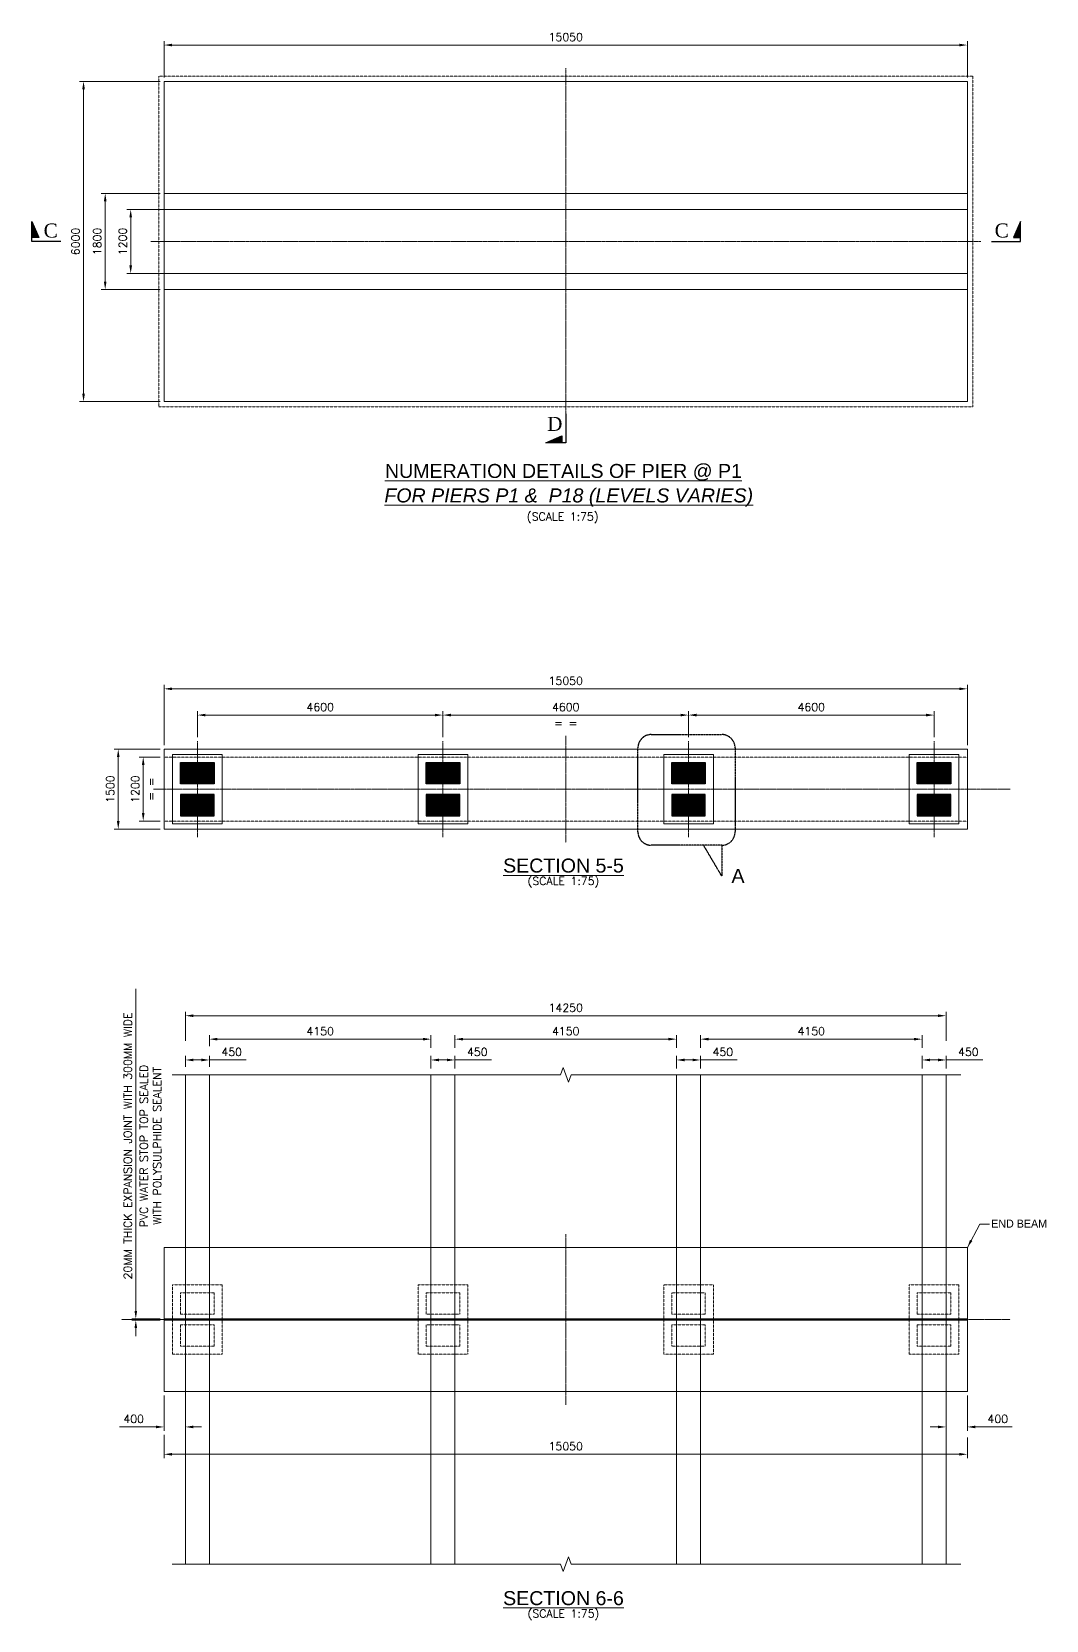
# Model space of a CAD drawing. Extents: x 2542500 to 2835796, y -294794 to -159040.
# Drawn here: x 2682793 to 2701797, y -213672 to -183905 of the extents above; entities that cross this region are included whole.
import ezdxf
from ezdxf.enums import TextEntityAlignment as Align

# ---------------------------------------------------------------- set-up
doc = ezdxf.new("R2010")
doc.units = 0
doc.header["$LTSCALE"] = 8
doc.header["$MEASUREMENT"] = 0
doc.header["$PDMODE"] = 35
for name, pattern in [('CENTER2', [1.125, 0.75, -0.125, 0.125, -0.125]), ('HIDDEN', [0.375, 0.25, -0.125]), ('PHANTOM2', [1.25, 0.625, -0.125, 0.125, -0.125, 0.125, -0.125])]:
    doc.linetypes.add(name, pattern=pattern)
doc.layers.get('0').update_dxf_attribs({"color": 22, "linetype": 'CONTINUOUS'})
doc.layers.get('DEFPOINTS').update_dxf_attribs({"linetype": 'CONTINUOUS'})
doc.layers.add('BASE PLATE', color=6, linetype='CONTINUOUS')
doc.layers.add('R_DETAIL', color=6, linetype='PHANTOM2')
for name, color, linetype, lineweight in [('BEARING', 150, 'CONTINUOUS', 20), ('CENTER', 8, 'CENTER2', 9), ('HATCH SOLID', 253, 'CONTINUOUS', 5), ('P.C.C', 105, 'CONTINUOUS', 9), ('R_DASHED', 183, 'HIDDEN', 9), ('R_DIMENSION', 8, 'CONTINUOUS', 15), ('R_HATCH SOLID', 253, 'CONTINUOUS', 5), ('R_TEXT G', 7, 'CONTINUOUS', 18), ('SEC MARK', 1, 'CONTINUOUS', 25), ('TEXT', 4, 'CONTINUOUS', 15), ('TEXT G', 7, 'CONTINUOUS', 18)]:
    doc.layers.add(name, color=color, linetype=linetype, lineweight=lineweight)
doc.styles.add('ARIEL', font='arial.ttf')
doc.styles.add('ROMANS', font='romans.shx')
doc.styles.get("Standard").update_dxf_attribs({"font": ''})
doc.styles.add('TIMES NR', font='times.ttf')
doc.styles.get('Standard').set_extended_font_data('Univers')
doc.dimstyles.new('DIM-75', dxfattribs={"dimscale": 75, "dimtxt": 2, "dimasz": 2, "dimexe": 1, "dimexo": 1, "dimgap": 1, "dimtad": 1, "dimdec": 0, "dimzin": 0, "dimdsep": 46, "dimtxsty": 'ROMANS', "dimcen": 1, "dimclrd": 256, "dimclre": 256, "dimclrt": 7, "dimadec": 0, "dimazin": 0, "dimtfac": 1, "dimtdec": 0, "dimtofl": 0, "dimtmove": 0, "dimatfit": 3, "dimfxl": 1, "dimtolj": 1, "dimtzin": 0, "dimlwd": 9, "dimlwe": 5, "dimarcsym": 0})
doc.dimstyles.new('DIM-75$0', dxfattribs={"dimscale": 75, "dimtxt": 2, "dimasz": 2, "dimexe": 1, "dimexo": 1, "dimgap": 1, "dimtad": 1, "dimdec": 0, "dimzin": 0, "dimdsep": 46, "dimtxsty": 'ROMANS', "dimcen": 1, "dimclrd": 256, "dimclre": 256, "dimclrt": 7, "dimadec": 0, "dimazin": 0, "dimtfac": 1, "dimtdec": 0, "dimtofl": 0, "dimtmove": 0, "dimatfit": 3, "dimfxl": 1, "dimtolj": 1, "dimtzin": 0, "dimlwd": 9, "dimlwe": 5, "dimarcsym": 0})

# ---------------------------------------------------------------- blocks, each defined once
blk = doc.blocks.new('*D122')
at = {"layer": 'DEFPOINTS', "color": 0, "transparency": 16777216}
for p in [(2685271, -184154), (2685271, -184835), (2700321, -184835)]:
    blk.add_point(p, dxfattribs=at)
at = {"layer": 'R_DIMENSION', "lineweight": 5, "transparency": 16777216}
for p, q in [((2685271, -184760), (2685271, -184079)), ((2700321, -184760), (2700321, -184079))]:
    blk.add_line(p, q, dxfattribs=at)
at = {"layer": 'R_DIMENSION', "lineweight": 9, "transparency": 16777216}
blk.add_line((2700171, -184154), (2685421, -184154), dxfattribs=at)
at = {"layer": 'R_DIMENSION', "transparency": 16777216}
for points in [[(2685421, -184129), (2685421, -184179), (2685271, -184154)], [(2700171, -184129), (2700171, -184179), (2700321, -184154)]]:
    blk.add_solid(points, dxfattribs=at)
at = {"layer": 'R_DIMENSION', "color": 7, "transparency": 16777216, "insert": (2692796, -184004), "char_height": 150, "attachment_point": 5, "style": 'ROMANS'}
blk.add_mtext('\\A1;15050', dxfattribs=at)
blk = doc.blocks.new('*D123')
at = {"layer": 'DEFPOINTS', "color": 0, "transparency": 16777216}
for p in [(2685345, -187235), (2684646, -188435), (2685345, -188435)]:
    blk.add_point(p, dxfattribs=at)
at = {"layer": 'R_DIMENSION', "lineweight": 5, "transparency": 16777216}
for p, q in [((2685270, -187235), (2684571, -187235)), ((2685270, -188435), (2684571, -188435))]:
    blk.add_line(p, q, dxfattribs=at)
at = {"layer": 'R_DIMENSION', "lineweight": 9, "transparency": 16777216}
blk.add_line((2684646, -187385), (2684646, -188285), dxfattribs=at)
at = {"layer": 'R_DIMENSION', "transparency": 16777216}
for points in [[(2684621, -187385), (2684671, -187385), (2684646, -187235)], [(2684621, -188285), (2684671, -188285), (2684646, -188435)]]:
    blk.add_solid(points, dxfattribs=at)
at = {"layer": 'R_DIMENSION', "color": 7, "transparency": 16777216, "insert": (2684496, -187835), "char_height": 150, "attachment_point": 5, "rotation": 90, "style": 'ROMANS'}
blk.add_mtext('\\A1;1200', dxfattribs=at)
blk = doc.blocks.new('*D124')
at = {"layer": 'DEFPOINTS', "color": 0, "transparency": 16777216}
for p in [(2685271, -184835), (2683763, -190835), (2685271, -190835)]:
    blk.add_point(p, dxfattribs=at)
at = {"layer": 'R_DIMENSION', "lineweight": 5, "transparency": 16777216}
for p, q in [((2685196, -184835), (2683688, -184835)), ((2685196, -190835), (2683688, -190835))]:
    blk.add_line(p, q, dxfattribs=at)
at = {"layer": 'R_DIMENSION', "lineweight": 9, "transparency": 16777216}
blk.add_line((2683763, -184985), (2683763, -190685), dxfattribs=at)
at = {"layer": 'R_DIMENSION', "transparency": 16777216}
for points in [[(2683738, -184985), (2683788, -184985), (2683763, -184835)], [(2683738, -190685), (2683788, -190685), (2683763, -190835)]]:
    blk.add_solid(points, dxfattribs=at)
at = {"layer": 'R_DIMENSION', "color": 7, "transparency": 16777216, "insert": (2683613, -187835), "char_height": 150, "attachment_point": 5, "rotation": 90, "style": 'ROMANS'}
blk.add_mtext('\\A1;6000', dxfattribs=at)
blk = doc.blocks.new('*D125')
at = {"layer": 'DEFPOINTS', "color": 0, "transparency": 16777216}
for p in [(2690496, -196710), (2685896, -197197), (2690496, -197197)]:
    blk.add_point(p, dxfattribs=at)
at = {"layer": 'R_DIMENSION', "lineweight": 5, "transparency": 16777216}
for p, q in [((2685896, -197122), (2685896, -196635)), ((2690496, -197122), (2690496, -196635))]:
    blk.add_line(p, q, dxfattribs=at)
at = {"layer": 'R_DIMENSION', "lineweight": 9, "transparency": 16777216}
blk.add_line((2686046, -196710), (2690346, -196710), dxfattribs=at)
at = {"layer": 'R_DIMENSION', "transparency": 16777216}
for points in [[(2686046, -196685), (2686046, -196735), (2685896, -196710)], [(2690346, -196685), (2690346, -196735), (2690496, -196710)]]:
    blk.add_solid(points, dxfattribs=at)
at = {"layer": 'R_DIMENSION', "color": 7, "transparency": 16777216, "insert": (2688196, -196560), "char_height": 150, "attachment_point": 5, "style": 'ROMANS'}
blk.add_mtext('\\A1;4600', dxfattribs=at)
blk = doc.blocks.new('*D126')
at = {"layer": 'DEFPOINTS', "color": 0, "transparency": 16777216}
for p in [(2695096, -196710), (2690496, -197197), (2695096, -197197)]:
    blk.add_point(p, dxfattribs=at)
at = {"layer": 'R_DIMENSION', "lineweight": 5, "transparency": 16777216}
for p, q in [((2690496, -197122), (2690496, -196635)), ((2695096, -197122), (2695096, -196635))]:
    blk.add_line(p, q, dxfattribs=at)
at = {"layer": 'R_DIMENSION', "lineweight": 9, "transparency": 16777216}
blk.add_line((2690646, -196710), (2694946, -196710), dxfattribs=at)
at = {"layer": 'R_DIMENSION', "transparency": 16777216}
for points in [[(2690646, -196685), (2690646, -196735), (2690496, -196710)], [(2694946, -196685), (2694946, -196735), (2695096, -196710)]]:
    blk.add_solid(points, dxfattribs=at)
at = {"layer": 'R_DIMENSION', "color": 7, "transparency": 16777216, "char_height": 150, "attachment_point": 5, "style": 'ROMANS'}
for s, insert in [('\\A1;4600', (2692796, -196560)), ('\\A1;= =', (2692796, -196860))]:
    blk.add_mtext(s, dxfattribs=dict(at, insert=insert))
blk = doc.blocks.new('*D127')
at = {"layer": 'DEFPOINTS', "color": 0, "transparency": 16777216}
for p in [(2699696, -196710), (2695096, -197197), (2699696, -197197)]:
    blk.add_point(p, dxfattribs=at)
at = {"layer": 'R_DIMENSION', "lineweight": 5, "transparency": 16777216}
for p, q in [((2695096, -197122), (2695096, -196635)), ((2699696, -197122), (2699696, -196635))]:
    blk.add_line(p, q, dxfattribs=at)
at = {"layer": 'R_DIMENSION', "lineweight": 9, "transparency": 16777216}
blk.add_line((2695246, -196710), (2699546, -196710), dxfattribs=at)
at = {"layer": 'R_DIMENSION', "transparency": 16777216}
for points in [[(2695246, -196685), (2695246, -196735), (2695096, -196710)], [(2699546, -196685), (2699546, -196735), (2699696, -196710)]]:
    blk.add_solid(points, dxfattribs=at)
at = {"layer": 'R_DIMENSION', "color": 7, "transparency": 16777216, "insert": (2697396, -196560), "char_height": 150, "attachment_point": 5, "style": 'ROMANS'}
blk.add_mtext('\\A1;4600', dxfattribs=at)
blk = doc.blocks.new('*D128')
at = {"layer": 'DEFPOINTS', "color": 0, "transparency": 16777216}
for p in [(2685271, -197347), (2684413, -198847), (2685271, -198847)]:
    blk.add_point(p, dxfattribs=at)
at = {"layer": 'R_DIMENSION', "lineweight": 5, "transparency": 16777216}
for p, q in [((2685196, -197347), (2684338, -197347)), ((2685196, -198847), (2684338, -198847))]:
    blk.add_line(p, q, dxfattribs=at)
at = {"layer": 'R_DIMENSION', "lineweight": 9, "transparency": 16777216}
blk.add_line((2684413, -197497), (2684413, -198697), dxfattribs=at)
at = {"layer": 'R_DIMENSION', "transparency": 16777216}
for points in [[(2684388, -197497), (2684438, -197497), (2684413, -197347)], [(2684388, -198697), (2684438, -198697), (2684413, -198847)]]:
    blk.add_solid(points, dxfattribs=at)
at = {"layer": 'R_DIMENSION', "color": 7, "transparency": 16777216, "insert": (2684263, -198097), "char_height": 150, "attachment_point": 5, "rotation": 90, "style": 'ROMANS'}
blk.add_mtext('\\A1;1500', dxfattribs=at)
blk = doc.blocks.new('*D129')
at = {"layer": 'DEFPOINTS', "color": 0, "transparency": 16777216}
for p in [(2684881, -197497), (2685271, -197497), (2685271, -198697)]:
    blk.add_point(p, dxfattribs=at)
at = {"layer": 'R_DIMENSION', "lineweight": 5, "transparency": 16777216}
for p, q in [((2685196, -197497), (2684806, -197497)), ((2685196, -198697), (2684806, -198697))]:
    blk.add_line(p, q, dxfattribs=at)
at = {"layer": 'R_DIMENSION', "lineweight": 9, "transparency": 16777216}
blk.add_line((2684881, -198547), (2684881, -197647), dxfattribs=at)
at = {"layer": 'R_DIMENSION', "transparency": 16777216}
for points in [[(2684856, -197647), (2684906, -197647), (2684881, -197497)], [(2684856, -198547), (2684906, -198547), (2684881, -198697)]]:
    blk.add_solid(points, dxfattribs=at)
at = {"layer": 'R_DIMENSION', "color": 7, "transparency": 16777216, "char_height": 150, "attachment_point": 5, "rotation": 90, "style": 'ROMANS'}
for s, insert in [('\\A1;1200', (2684731, -198097)), ('\\A1;= =', (2685031, -198097))]:
    blk.add_mtext(s, dxfattribs=dict(at, insert=insert))
blk = doc.blocks.new('*D130')
at = {"layer": 'DEFPOINTS', "color": 0, "transparency": 16777216}
for p in [(2700321, -196218), (2685271, -197347), (2700321, -197347)]:
    blk.add_point(p, dxfattribs=at)
at = {"layer": 'R_DIMENSION', "lineweight": 5, "transparency": 16777216}
for p, q in [((2685271, -197272), (2685271, -196143)), ((2700321, -197272), (2700321, -196143))]:
    blk.add_line(p, q, dxfattribs=at)
at = {"layer": 'R_DIMENSION', "lineweight": 9, "transparency": 16777216}
blk.add_line((2685421, -196218), (2700171, -196218), dxfattribs=at)
at = {"layer": 'R_DIMENSION', "transparency": 16777216}
for points in [[(2685421, -196193), (2685421, -196243), (2685271, -196218)], [(2700171, -196193), (2700171, -196243), (2700321, -196218)]]:
    blk.add_solid(points, dxfattribs=at)
at = {"layer": 'R_DIMENSION', "color": 7, "transparency": 16777216, "insert": (2692796, -196068), "char_height": 150, "attachment_point": 5, "style": 'ROMANS'}
blk.add_mtext('\\A1;15050', dxfattribs=at)
blk = doc.blocks.new('*D111')
at = {"layer": 'DEFPOINTS', "color": 0, "transparency": 16777216}
for p in [(2686121, -203173), (2685671, -203378), (2686121, -203378)]:
    blk.add_point(p, dxfattribs=at)
at = {"layer": 'R_DIMENSION', "lineweight": 5, "transparency": 16777216}
for p, q in [((2685671, -203303), (2685671, -203098)), ((2686121, -203303), (2686121, -203098))]:
    blk.add_line(p, q, dxfattribs=at)
at = {"layer": 'R_DIMENSION', "lineweight": 9, "transparency": 16777216}
for p, q in [((2685821, -203173), (2685971, -203173)), ((2686121, -203173), (2686807, -203173))]:
    blk.add_line(p, q, dxfattribs=at)
at = {"layer": 'R_DIMENSION', "transparency": 16777216}
for points in [[(2685821, -203148), (2685821, -203198), (2685671, -203173)], [(2685971, -203148), (2685971, -203198), (2686121, -203173)]]:
    blk.add_solid(points, dxfattribs=at)
at = {"layer": 'R_DIMENSION', "color": 7, "transparency": 16777216, "insert": (2686539, -203023), "char_height": 150, "attachment_point": 5, "style": 'ROMANS'}
blk.add_mtext('\\A1;450', dxfattribs=at)
blk = doc.blocks.new('*D112')
at = {"layer": 'DEFPOINTS', "color": 0, "transparency": 16777216}
for p in [(2686121, -202988), (2690271, -202783), (2690271, -203019)]:
    blk.add_point(p, dxfattribs=at)
at = {"layer": 'R_DIMENSION', "lineweight": 5, "transparency": 16777216}
for p, q in [((2686121, -202913), (2686121, -202708)), ((2690271, -202944), (2690271, -202708))]:
    blk.add_line(p, q, dxfattribs=at)
at = {"layer": 'R_DIMENSION', "lineweight": 9, "transparency": 16777216}
blk.add_line((2686271, -202783), (2690121, -202783), dxfattribs=at)
at = {"layer": 'R_DIMENSION', "transparency": 16777216}
for points in [[(2686271, -202758), (2686271, -202808), (2686121, -202783)], [(2690121, -202758), (2690121, -202808), (2690271, -202783)]]:
    blk.add_solid(points, dxfattribs=at)
at = {"layer": 'R_DIMENSION', "color": 7, "transparency": 16777216, "insert": (2688196, -202633), "char_height": 150, "attachment_point": 5, "style": 'ROMANS'}
blk.add_mtext('\\A1;4150', dxfattribs=at)
blk = doc.blocks.new('*D113')
at = {"layer": 'DEFPOINTS', "color": 0, "transparency": 16777216}
for p in [(2690721, -203173), (2690271, -203409), (2690721, -203409)]:
    blk.add_point(p, dxfattribs=at)
at = {"layer": 'R_DIMENSION', "lineweight": 5, "transparency": 16777216}
for p, q in [((2690271, -203334), (2690271, -203098)), ((2690721, -203334), (2690721, -203098))]:
    blk.add_line(p, q, dxfattribs=at)
at = {"layer": 'R_DIMENSION', "lineweight": 9, "transparency": 16777216}
for p, q in [((2690421, -203173), (2690571, -203173)), ((2690721, -203173), (2691407, -203173))]:
    blk.add_line(p, q, dxfattribs=at)
at = {"layer": 'R_DIMENSION', "transparency": 16777216}
for points in [[(2690421, -203148), (2690421, -203198), (2690271, -203173)], [(2690571, -203148), (2690571, -203198), (2690721, -203173)]]:
    blk.add_solid(points, dxfattribs=at)
at = {"layer": 'R_DIMENSION', "color": 7, "transparency": 16777216, "insert": (2691139, -203023), "char_height": 150, "attachment_point": 5, "style": 'ROMANS'}
blk.add_mtext('\\A1;450', dxfattribs=at)
blk = doc.blocks.new('*D114')
at = {"layer": 'DEFPOINTS', "color": 0, "transparency": 16777216}
for p in [(2694871, -202783), (2690721, -203019), (2694871, -203019)]:
    blk.add_point(p, dxfattribs=at)
at = {"layer": 'R_DIMENSION', "lineweight": 5, "transparency": 16777216}
for p, q in [((2690721, -202944), (2690721, -202708)), ((2694871, -202944), (2694871, -202708))]:
    blk.add_line(p, q, dxfattribs=at)
at = {"layer": 'R_DIMENSION', "lineweight": 9, "transparency": 16777216}
blk.add_line((2690871, -202783), (2694721, -202783), dxfattribs=at)
at = {"layer": 'R_DIMENSION', "transparency": 16777216}
for points in [[(2690871, -202758), (2690871, -202808), (2690721, -202783)], [(2694721, -202758), (2694721, -202808), (2694871, -202783)]]:
    blk.add_solid(points, dxfattribs=at)
at = {"layer": 'R_DIMENSION', "color": 7, "transparency": 16777216, "insert": (2692796, -202633), "char_height": 150, "attachment_point": 5, "style": 'ROMANS'}
blk.add_mtext('\\A1;4150', dxfattribs=at)
blk = doc.blocks.new('*D115')
at = {"layer": 'DEFPOINTS', "color": 0, "transparency": 16777216}
for p in [(2695321, -203173), (2694871, -203409), (2695321, -203409)]:
    blk.add_point(p, dxfattribs=at)
at = {"layer": 'R_DIMENSION', "lineweight": 5, "transparency": 16777216}
for p, q in [((2694871, -203334), (2694871, -203098)), ((2695321, -203334), (2695321, -203098))]:
    blk.add_line(p, q, dxfattribs=at)
at = {"layer": 'R_DIMENSION', "lineweight": 9, "transparency": 16777216}
for p, q in [((2695021, -203173), (2695171, -203173)), ((2695321, -203173), (2696007, -203173))]:
    blk.add_line(p, q, dxfattribs=at)
at = {"layer": 'R_DIMENSION', "transparency": 16777216}
for points in [[(2695021, -203148), (2695021, -203198), (2694871, -203173)], [(2695171, -203148), (2695171, -203198), (2695321, -203173)]]:
    blk.add_solid(points, dxfattribs=at)
at = {"layer": 'R_DIMENSION', "color": 7, "transparency": 16777216, "insert": (2695739, -203023), "char_height": 150, "attachment_point": 5, "style": 'ROMANS'}
blk.add_mtext('\\A1;450', dxfattribs=at)
blk = doc.blocks.new('*D116')
at = {"layer": 'DEFPOINTS', "color": 0, "transparency": 16777216}
for p in [(2699471, -202783), (2695321, -203019), (2699471, -203019)]:
    blk.add_point(p, dxfattribs=at)
at = {"layer": 'R_DIMENSION', "lineweight": 5, "transparency": 16777216}
for p, q in [((2695321, -202944), (2695321, -202708)), ((2699471, -202944), (2699471, -202708))]:
    blk.add_line(p, q, dxfattribs=at)
at = {"layer": 'R_DIMENSION', "lineweight": 9, "transparency": 16777216}
blk.add_line((2695471, -202783), (2699321, -202783), dxfattribs=at)
at = {"layer": 'R_DIMENSION', "transparency": 16777216}
for points in [[(2695471, -202758), (2695471, -202808), (2695321, -202783)], [(2699321, -202758), (2699321, -202808), (2699471, -202783)]]:
    blk.add_solid(points, dxfattribs=at)
at = {"layer": 'R_DIMENSION', "color": 7, "transparency": 16777216, "insert": (2697396, -202633), "char_height": 150, "attachment_point": 5, "style": 'ROMANS'}
blk.add_mtext('\\A1;4150', dxfattribs=at)
blk = doc.blocks.new('*D117')
at = {"layer": 'DEFPOINTS', "color": 0, "transparency": 16777216}
for p in [(2699921, -203173), (2699471, -203409), (2699921, -203409)]:
    blk.add_point(p, dxfattribs=at)
at = {"layer": 'R_DIMENSION', "lineweight": 5, "transparency": 16777216}
for p, q in [((2699471, -203334), (2699471, -203098)), ((2699921, -203334), (2699921, -203098))]:
    blk.add_line(p, q, dxfattribs=at)
at = {"layer": 'R_DIMENSION', "lineweight": 9, "transparency": 16777216}
for p, q in [((2699621, -203173), (2699771, -203173)), ((2699921, -203173), (2700607, -203173))]:
    blk.add_line(p, q, dxfattribs=at)
at = {"layer": 'R_DIMENSION', "transparency": 16777216}
for points in [[(2699621, -203148), (2699621, -203198), (2699471, -203173)], [(2699771, -203148), (2699771, -203198), (2699921, -203173)]]:
    blk.add_solid(points, dxfattribs=at)
at = {"layer": 'R_DIMENSION', "color": 7, "transparency": 16777216, "insert": (2700339, -203023), "char_height": 150, "attachment_point": 5, "style": 'ROMANS'}
blk.add_mtext('\\A1;450', dxfattribs=at)
blk = doc.blocks.new('*D118')
at = {"layer": 'DEFPOINTS', "color": 0, "transparency": 16777216}
for p in [(2699921, -202344), (2685671, -202891), (2699921, -202891)]:
    blk.add_point(p, dxfattribs=at)
at = {"layer": 'R_DIMENSION', "lineweight": 5, "transparency": 16777216}
for p, q in [((2685671, -202816), (2685671, -202269)), ((2699921, -202816), (2699921, -202269))]:
    blk.add_line(p, q, dxfattribs=at)
at = {"layer": 'R_DIMENSION', "lineweight": 9, "transparency": 16777216}
blk.add_line((2685821, -202344), (2699771, -202344), dxfattribs=at)
at = {"layer": 'R_DIMENSION', "transparency": 16777216}
for points in [[(2685821, -202319), (2685821, -202369), (2685671, -202344)], [(2699771, -202319), (2699771, -202369), (2699921, -202344)]]:
    blk.add_solid(points, dxfattribs=at)
at = {"layer": 'R_DIMENSION', "color": 7, "transparency": 16777216, "insert": (2692796, -202194), "char_height": 150, "attachment_point": 5, "style": 'ROMANS'}
blk.add_mtext('\\A1;14250', dxfattribs=at)
blk = doc.blocks.new('*D119')
at = {"layer": 'DEFPOINTS', "color": 0, "transparency": 16777216}
for p in [(2699921, -209503), (2700321, -209386), (2700321, -210050)]:
    blk.add_point(p, dxfattribs=at)
at = {"layer": 'R_DIMENSION', "lineweight": 5, "transparency": 16777216}
for p, q in [((2700321, -209461), (2700321, -210125)), ((2699921, -209578), (2699921, -210125))]:
    blk.add_line(p, q, dxfattribs=at)
at = {"layer": 'R_DIMENSION', "lineweight": 9, "transparency": 16777216}
for p, q in [((2699771, -210050), (2699621, -210050)), ((2700471, -210050), (2701157, -210050))]:
    blk.add_line(p, q, dxfattribs=at)
at = {"layer": 'R_DIMENSION', "transparency": 16777216}
for points in [[(2699771, -210025), (2699771, -210075), (2699921, -210050)], [(2700471, -210025), (2700471, -210075), (2700321, -210050)]]:
    blk.add_solid(points, dxfattribs=at)
at = {"layer": 'R_DIMENSION', "color": 7, "transparency": 16777216, "insert": (2700889, -209900), "char_height": 150, "attachment_point": 5, "style": 'ROMANS'}
blk.add_mtext('\\A1;400', dxfattribs=at)
blk = doc.blocks.new('*D120')
at = {"layer": 'DEFPOINTS', "color": 0, "transparency": 16777216}
for p in [(2685271, -209386), (2685671, -209503), (2685271, -210050)]:
    blk.add_point(p, dxfattribs=at)
at = {"layer": 'R_DIMENSION', "lineweight": 5, "transparency": 16777216}
for p, q in [((2685271, -209461), (2685271, -210125)), ((2685671, -209578), (2685671, -210125))]:
    blk.add_line(p, q, dxfattribs=at)
at = {"layer": 'R_DIMENSION', "lineweight": 9, "transparency": 16777216}
for p, q in [((2685121, -210050), (2684435, -210050)), ((2685821, -210050), (2685971, -210050))]:
    blk.add_line(p, q, dxfattribs=at)
at = {"layer": 'R_DIMENSION', "transparency": 16777216}
for points in [[(2685121, -210025), (2685121, -210075), (2685271, -210050)], [(2685821, -210025), (2685821, -210075), (2685671, -210050)]]:
    blk.add_solid(points, dxfattribs=at)
at = {"layer": 'R_DIMENSION', "color": 7, "transparency": 16777216, "insert": (2684703, -209900), "char_height": 150, "attachment_point": 5, "style": 'ROMANS'}
blk.add_mtext('\\A1;400', dxfattribs=at)
blk = doc.blocks.new('*D121')
at = {"layer": 'DEFPOINTS', "color": 0, "transparency": 16777216}
for p in [(2685271, -210125), (2700321, -210172), (2700321, -210562)]:
    blk.add_point(p, dxfattribs=at)
at = {"layer": 'R_DIMENSION', "lineweight": 5, "transparency": 16777216}
for p, q in [((2685271, -210200), (2685271, -210637)), ((2700321, -210247), (2700321, -210637))]:
    blk.add_line(p, q, dxfattribs=at)
at = {"layer": 'R_DIMENSION', "lineweight": 9, "transparency": 16777216}
blk.add_line((2685421, -210562), (2700171, -210562), dxfattribs=at)
at = {"layer": 'R_DIMENSION', "transparency": 16777216}
for points in [[(2685421, -210537), (2685421, -210587), (2685271, -210562)], [(2700171, -210537), (2700171, -210587), (2700321, -210562)]]:
    blk.add_solid(points, dxfattribs=at)
at = {"layer": 'R_DIMENSION', "color": 7, "transparency": 16777216, "insert": (2692796, -210412), "char_height": 150, "attachment_point": 5, "style": 'ROMANS'}
blk.add_mtext('\\A1;15050', dxfattribs=at)
blk = doc.blocks.new('A$C6F2721C1')
at = {"layer": 'HATCH SOLID'}
blk.add_hatch(color=256, dxfattribs=at).paths.add_polyline_path([(188, 100), (362, 100), (362, 500)])
at = {"layer": 'SEC MARK'}
blk.add_lwpolyline([(-362, 0), (362, 0), (362, 500), (188, 100), (362, 100)], dxfattribs=at)
at = {"layer": 'SEC MARK', "style": 'TIMES NR'}
blk.add_attdef('SECTEXT', text='', height=350, dxfattribs=at).set_placement((-104, 275), align=Align.MIDDLE_CENTER)
blk = doc.blocks.new('*D110')
at = {"layer": 'DEFPOINTS', "color": 0, "transparency": 16777216}
for p in [(2684742, -208026), (2685271, -208026), (2685271, -208046)]:
    blk.add_point(p, dxfattribs=at)
at = {"layer": 'R_DIMENSION', "lineweight": 9, "transparency": 16777216}
for p, q in [((2684742, -207876), (2684742, -201841)), ((2684742, -208196), (2684742, -208346))]:
    blk.add_line(p, q, dxfattribs=at)
at = {"layer": 'R_DIMENSION', "lineweight": 5, "transparency": 16777216}
for p, q in [((2685196, -208026), (2684667, -208026)), ((2685196, -208046), (2684667, -208046))]:
    blk.add_line(p, q, dxfattribs=at)
at = {"layer": 'R_DIMENSION', "transparency": 16777216}
for points in [[(2684717, -207876), (2684767, -207876), (2684742, -208026)], [(2684717, -208196), (2684767, -208196), (2684742, -208046)]]:
    blk.add_solid(points, dxfattribs=at)
at = {"layer": 'R_DIMENSION', "color": 7, "transparency": 16777216, "char_height": 150, "attachment_point": 5, "rotation": 90, "style": 'ROMANS'}
for s, insert in [('\\A1;20MM THICK EXPANSION JOINT WITH 300MM WIDE', (2684592, -204784)), ('\\A1;PVC WATER STOP TOP SEALED \\PWITH POLYSULPHIDE SEALENT', (2685017, -204784))]:
    blk.add_mtext(s, dxfattribs=dict(at, insert=insert))
blk = doc.blocks.new('*D131')
at = {"layer": 'DEFPOINTS', "color": 0, "transparency": 16777216}
for p in [(2684169, -186935), (2685271, -186935), (2685271, -188735)]:
    blk.add_point(p, dxfattribs=at)
at = {"layer": 'R_DIMENSION', "lineweight": 5, "transparency": 16777216}
for p, q in [((2685196, -186935), (2684094, -186935)), ((2685196, -188735), (2684094, -188735))]:
    blk.add_line(p, q, dxfattribs=at)
at = {"layer": 'R_DIMENSION', "lineweight": 9, "transparency": 16777216}
blk.add_line((2684169, -188585), (2684169, -187085), dxfattribs=at)
at = {"layer": 'R_DIMENSION', "transparency": 16777216}
for points in [[(2684144, -187085), (2684194, -187085), (2684169, -186935)], [(2684144, -188585), (2684194, -188585), (2684169, -188735)]]:
    blk.add_solid(points, dxfattribs=at)
at = {"layer": 'R_DIMENSION', "color": 7, "transparency": 16777216, "insert": (2684019, -187835), "char_height": 150, "attachment_point": 5, "rotation": 90, "style": 'ROMANS'}
blk.add_mtext('\\A1;1800', dxfattribs=at)

msp = doc.modelspace()

# ---------------------------------------------------------------- hatches: boundary and pattern name
at = {"layer": 'R_HATCH SOLID'}
h = msp.add_hatch(dxfattribs=at)
h.set_pattern_fill('ANSI31', color=256, scale=150, angle=-270)
h.set_pattern_definition([(135, (2891183.336, 2169097.11), (-13.25825215, -13.25825215), [])])
h.paths.add_polyline_path([(2686211, -197597), (2686211, -197997), (2685581, -197997), (2685581, -197597)])
h = msp.add_hatch(dxfattribs=at)
h.set_pattern_fill('ANSI31', color=256, scale=150, angle=-270)
h.set_pattern_definition([(135, (2895783.336, 2169097.11), (-13.25825215, -13.25825215), [])])
h.paths.add_polyline_path([(2690811, -197597), (2690811, -197997), (2690181, -197997), (2690181, -197597)])
h = msp.add_hatch(dxfattribs=at)
h.set_pattern_fill('ANSI31', color=256, scale=150, angle=-270)
h.set_pattern_definition([(135, (2900383.336, 2169097.11), (-13.25825215, -13.25825215), [])])
h.paths.add_polyline_path([(2695411, -197597), (2695411, -197997), (2694781, -197997), (2694781, -197597)])
h = msp.add_hatch(dxfattribs=at)
h.set_pattern_fill('ANSI31', color=256, scale=150, angle=-270)
h.set_pattern_definition([(135, (2904983.336, 2169097.11), (-13.25825215, -13.25825215), [])])
h.paths.add_polyline_path([(2700011, -197597), (2700011, -197997), (2699381, -197997), (2699381, -197597)])
h = msp.add_hatch(dxfattribs=at)
h.set_pattern_fill('ANSI31', color=256, scale=150, angle=-270)
h.set_pattern_definition([(135, (2891183.336, 2169247.11), (-13.25825215, -13.25825215), [])])
h.paths.add_polyline_path([(2686211, -198597), (2686211, -198197), (2685581, -198197), (2685581, -198597)])
h = msp.add_hatch(dxfattribs=at)
h.set_pattern_fill('ANSI31', color=256, scale=150, angle=-270)
h.set_pattern_definition([(135, (2895783.336, 2169247.11), (-13.25825215, -13.25825215), [])])
h.paths.add_polyline_path([(2690811, -198597), (2690811, -198197), (2690181, -198197), (2690181, -198597)])
h = msp.add_hatch(dxfattribs=at)
h.set_pattern_fill('ANSI31', color=256, scale=150, angle=-270)
h.set_pattern_definition([(135, (2900383.336, 2169247.11), (-13.25825215, -13.25825215), [])])
h.paths.add_polyline_path([(2695411, -198597), (2695411, -198197), (2694781, -198197), (2694781, -198597)])
h = msp.add_hatch(dxfattribs=at)
h.set_pattern_fill('ANSI31', color=256, scale=150, angle=-270)
h.set_pattern_definition([(135, (2904983.336, 2169247.11), (-13.25825215, -13.25825215), [])])
h.paths.add_polyline_path([(2700011, -198597), (2700011, -198197), (2699381, -198197), (2699381, -198597)])

# ---------------------------------------------------------------- linework, layer by layer
at = {"lineweight": 13, "ltscale": 0.13}
for p, q in [((2685671, -208026.4), (2685671, -203454.2)), ((2686121, -208026.4), (2686121, -203454.2)), ((2690271, -208026.4), (2690271, -203454.2)), ((2690271, -208026.4), (2690271, -203454.2)), ((2690721, -208026.4), (2690721, -203454.2)), ((2694871, -208026.4), (2694871, -203454.2)), ((2695321, -208026.4), (2695321, -203454.2)), ((2699471, -208026.4), (2699471, -203454.2)), ((2699921, -208026.4), (2699921, -203454.2)), ((2685671, -208046.4), (2685671, -212618.6)), ((2686121, -208046.4), (2686121, -212618.6)), ((2690271, -208046.4), (2690271, -212618.6)), ((2690271, -208046.4), (2690271, -212618.6)), ((2690721, -208046.4), (2690721, -212618.6)), ((2694871, -208046.4), (2694871, -212618.6)), ((2695321, -208046.4), (2695321, -212618.6)), ((2699471, -208046.4), (2699471, -212618.6)), ((2699921, -208046.4), (2699921, -212618.6))]:
    msp.add_line(p, q, dxfattribs=at)
for points in [[(2685271, -184835), (2700321, -184835), (2700321, -190835), (2685271, -190835)], [(2685271, -197347), (2700321, -197347), (2700321, -198847), (2685271, -198847)]]:
    msp.add_lwpolyline(points, close=True, dxfattribs=at)
for points in [[(2685271, -186935), (2700321, -186935)], [(2685271, -187235), (2700321, -187235)], [(2700321, -188435), (2685271, -188435)], [(2700321, -188735), (2685271, -188735)], [(2685423.3, -203454.2), (2692696, -203454.2), (2692746, -203316.8), (2692846, -203591.5), (2692896, -203454.2), (2700199.9, -203454.2)], [(2685423.3, -212618.6), (2692696, -212618.6), (2692746, -212756), (2692846, -212481.3), (2692896, -212618.6), (2700199.9, -212618.6)]]:
    msp.add_lwpolyline(points, dxfattribs=at)
at = {"layer": 'BASE PLATE'}
for points in [[(2686211, -197597), (2686211, -197997), (2685581, -197997), (2685581, -197597)], [(2690811, -197597), (2690811, -197997), (2690181, -197997), (2690181, -197597)], [(2695411, -197597), (2695411, -197997), (2694781, -197997), (2694781, -197597)], [(2700011, -197597), (2700011, -197997), (2699381, -197997), (2699381, -197597)], [(2686211, -198597), (2686211, -198197), (2685581, -198197), (2685581, -198597)], [(2690811, -198597), (2690811, -198197), (2690181, -198197), (2690181, -198597)], [(2695411, -198597), (2695411, -198197), (2694781, -198197), (2694781, -198597)], [(2700011, -198597), (2700011, -198197), (2699381, -198197), (2699381, -198597)]]:
    msp.add_lwpolyline(points, close=True, dxfattribs=at)
at = {"layer": 'BEARING', "flags": 128}
for points in [[(2686361, -197447), (2686361, -198747), (2685431, -198747), (2685431, -197447)], [(2690961, -197447), (2690961, -198747), (2690031, -198747), (2690031, -197447)], [(2695561, -197447), (2695561, -198747), (2694631, -198747), (2694631, -197447)], [(2700161, -197447), (2700161, -198747), (2699231, -198747), (2699231, -197447)]]:
    msp.add_lwpolyline(points, close=True, dxfattribs=at)
at = {"layer": 'CENTER'}
for p, q in [((2692796, -184585), (2692796, -191085)), ((2685021, -187835), (2700571, -187835)), ((2685896, -198997), (2685896, -197197)), ((2690496, -198997), (2690496, -197197)), ((2692796, -197097), (2692796, -199097)), ((2695096, -198997), (2695096, -197197)), ((2699696, -198997), (2699696, -197197)), ((2685071, -198097), (2701121, -198097)), ((2692796, -206436.4), (2692796, -209636.4)), ((2684471, -208036.4), (2701121, -208036.4))]:
    msp.add_line(p, q, dxfattribs=at)
at = {"layer": 'P.C.C'}
for points in [[(2700321, -206686.4), (2700321, -208026.4), (2685271, -208026.4), (2685271, -206686.4)], [(2700321, -209386.4), (2700321, -208046.4), (2685271, -208046.4), (2685271, -209386.4)]]:
    msp.add_lwpolyline(points, close=True, dxfattribs=at)
at = {"layer": 'R_DASHED', "flags": 128}
msp.add_lwpolyline([(2685171, -184735), (2700421, -184735), (2700421, -190935), (2685171, -190935)], close=True, dxfattribs=at)
at = {"layer": 'R_DASHED', "linetype": 'HIDDEN'}
for points in [[(2685271, -197497), (2700321, -197497)], [(2700321, -198697), (2685271, -198697)]]:
    msp.add_lwpolyline(points, dxfattribs=at)
for points in [[(2686361, -207386.4), (2686361, -208686.4), (2685431, -208686.4), (2685431, -207386.4)], [(2690961, -207386.4), (2690961, -208686.4), (2690031, -208686.4), (2690031, -207386.4)], [(2695561, -207386.4), (2695561, -208686.4), (2694631, -208686.4), (2694631, -207386.4)], [(2700161, -207386.4), (2700161, -208686.4), (2699231, -208686.4), (2699231, -207386.4)], [(2686211, -207536.4), (2686211, -207936.4), (2685581, -207936.4), (2685581, -207536.4)], [(2690811, -207536.4), (2690811, -207936.4), (2690181, -207936.4), (2690181, -207536.4)], [(2695411, -207536.4), (2695411, -207936.4), (2694781, -207936.4), (2694781, -207536.4)], [(2700011, -207536.4), (2700011, -207936.4), (2699381, -207936.4), (2699381, -207536.4)], [(2686211, -208536.4), (2686211, -208136.4), (2685581, -208136.4), (2685581, -208536.4)], [(2690811, -208536.4), (2690811, -208136.4), (2690181, -208136.4), (2690181, -208536.4)], [(2695411, -208536.4), (2695411, -208136.4), (2694781, -208136.4), (2694781, -208536.4)], [(2700011, -208536.4), (2700011, -208136.4), (2699381, -208136.4), (2699381, -208536.4)]]:
    msp.add_lwpolyline(points, close=True, dxfattribs=at)
at = {"layer": 'R_DETAIL'}
msp.add_lwpolyline([(2694398, -197075), (2695718, -197075, -0.4142136), (2695968, -197325), (2695968, -198899, -0.4142136), (2695718, -199149), (2694398, -199149, -0.4142136), (2694148, -198899), (2694148, -197325, -0.4142136)], format="xyb", close=True, dxfattribs=at)
msp.add_lwpolyline([(2695718, -199149), (2695718, -199725), (2695379, -199149)], dxfattribs=at)

# ---------------------------------------------------------------- block references
at = {"layer": 'HATCH SOLID'}
ref = msp.add_blockref('A$C6F2721C1', (2683065.1, -187835), dxfattribs=dict(at, xscale=-0.75, yscale=0.75, zscale=0.75))
ref.add_attrib('SECTEXT', 'C', dxfattribs={"layer": 'SEC MARK', "height": 262.5, "style": 'TIMES NR'}).set_placement((2683147.2, -187629.5), align=Align.MIDDLE_CENTER)
at = {"layer": 'HATCH SOLID', "xscale": 0.75, "yscale": 0.75, "zscale": 0.75}
msp.add_blockref('A$C6F2721C1', (2701040.8, -187835), dxfattribs=at).add_auto_attribs({'SECTEXT': 'C'})
at = {"layer": 'HATCH SOLID'}
ref = msp.add_blockref('A$C6F2721C1', (2692796, -191338.5), dxfattribs=dict(at, xscale=-0.75, yscale=0.75, zscale=0.75, rotation=90))
ref.add_attrib('SECTEXT', 'D', dxfattribs={"layer": 'SEC MARK', "height": 262.5, "style": 'TIMES NR'}).set_placement((2692590.5, -191252.5), align=Align.MIDDLE_CENTER)

# ---------------------------------------------------------------- texts
at = {"layer": 'R_TEXT G'}
msp.add_text('END BEAM', height=150, dxfattribs=at).set_placement((2700765.7, -206314.6))
at = {"layer": 'TEXT', "color": 1, "style": 'ARIEL'}
msp.add_text('A', height=262.5, dxfattribs=at).set_placement((2695900.9, -199854.3))
at = {"layer": 'TEXT', "color": 1, "lineweight": 13, "char_height": 262.5, "width": 7433.008, "attachment_point": 8, "style": 'ARIEL'}
for s, insert in [('{\\LNUMERATION DETAILS OF PIER @ P1}', (2692753.4, -192319.1)), ('{\\fArial|b0|i1|c0|p34;\\LFOR PIERS P1 &  P18 (LEVELS VARIES)}', (2692852.2, -192804)), ('{\\LSECTION 5-5}', (2692753.4, -199664.8)), ('{\\LSECTION 6-6}', (2692753.4, -213393.2))]:
    msp.add_mtext(s, dxfattribs=dict(at, insert=insert))
at = {"layer": 'TEXT G', "style": 'ROMANS'}
for p in [(2692739.5, -192915.4), (2692753.4, -199743.6), (2692753.4, -213471.9)]:
    msp.add_text('(SCALE 1:75)', height=150, dxfattribs=at).set_placement(p, align=Align.TOP_CENTER)

# ---------------------------------------------------------------- dimensions: what is measured, and where the dimension line sits
at = {"layer": 'R_DIMENSION'}
for base, p1, p2, picture, middle in [((2685271, -184153.5), (2700321, -184835), (2685271, -184835), '*D122', (2692796, -184003.5)), ((2700321, -196218), (2685271, -197347), (2700321, -197347), '*D130', (2692796, -196068)), ((2690496, -196710), (2685896, -197197), (2690496, -197197), '*D125', (2688196, -196560)), ((2699696, -196710), (2695096, -197197), (2699696, -197197), '*D127', (2697396, -196560)), ((2699921, -202343.8), (2685671, -202890.8), (2699921, -202890.8), '*D118', (2692796, -202193.8)), ((2690271, -202783.1), (2686121, -202988.3), (2690271, -203019.3), '*D112', (2688196, -202633.1)), ((2694871, -202783.1), (2690721, -203019.3), (2694871, -203019.3), '*D114', (2692796, -202633.1)), ((2699471, -202783.1), (2695321, -203019.3), (2699471, -203019.3), '*D116', (2697396, -202633.1)), ((2686121, -203172.5), (2685671, -203377.8), (2686121, -203377.8), '*D111', (2686538.8, -203022.5)), ((2690721, -203172.5), (2690271, -203408.8), (2690721, -203408.8), '*D113', (2691138.8, -203022.5)), ((2695321, -203172.5), (2694871, -203408.8), (2695321, -203408.8), '*D115', (2695738.8, -203022.5)), ((2699921, -203172.5), (2699471, -203408.8), (2699921, -203408.8), '*D117', (2700338.8, -203022.5)), ((2700321, -210050.4), (2699921, -209503.4), (2700321, -209386.4), '*D119', (2700888.8, -209900.4)), ((2700321, -210562), (2685271, -210125.4), (2700321, -210171.7), '*D121', (2692796, -210412))]:
    dim = msp.add_linear_dim(base=base, p1=p1, p2=p2, dimstyle='DIM-75$0', dxfattribs=at)
    dim.commit()
    dim.dimension.update_dxf_attribs({"geometry": picture, "text_midpoint": middle})
for base, p1, p2, angle, picture, middle in [((2683762.6, -190835), (2685271, -184835), (2685271, -190835), 90, '*D124', (2683612.6, -187835)), ((2684168.7, -186935), (2685271, -188735), (2685271, -186935), 90, '*D131', (2684018.7, -187835)), ((2684645.6, -188435), (2685345, -187235), (2685345, -188435), 90, '*D123', (2684495.6, -187835)), ((2684413, -198847), (2685271, -197347), (2685271, -198847), 90, '*D128', (2684263, -198097)), ((2685271, -210050.4), (2685671, -209503.4), (2685271, -209386.4), 180, '*D120', (2684703.1, -209900.4))]:
    dim = msp.add_linear_dim(base=base, p1=p1, p2=p2, angle=angle, dimstyle='DIM-75$0', dxfattribs=at)
    dim.commit()
    dim.dimension.update_dxf_attribs({"geometry": picture, "text_midpoint": middle})
dim = msp.add_linear_dim(base=(2695096, -196710), p1=(2690496, -197197), p2=(2695096, -197197), text='<>\\X= =', dimstyle='DIM-75$0', dxfattribs=at)
dim.commit()
dim.dimension.update_dxf_attribs({"geometry": '*D126', "text_midpoint": (2692796, -196710)})
for base, p1, p2, text, picture, middle in [((2684881, -197497), (2685271, -198697), (2685271, -197497), '<>\\X= =', '*D129', (2684881, -198097)), ((2684741.8, -208026.4), (2685271, -208046.4), (2685271, -208026.4), '20MM THICK EXPANSION JOINT WITH 300MM WIDE\\XPVC WATER STOP TOP SEALED \\PWITH POLYSULPHIDE SEALENT', '*D110', (2684741.8, -204783.5))]:
    dim = msp.add_linear_dim(base=base, p1=p1, p2=p2, angle=90, text=text, dimstyle='DIM-75$0', dxfattribs=at)
    dim.commit()
    dim.dimension.update_dxf_attribs({"geometry": picture, "text_midpoint": middle})

# ---------------------------------------------------------------- leaders
msp.add_leader([(2700321, -206686.4), (2700555, -206247.9), (2700735.4, -206247.9)], dimstyle='DIM-75', dxfattribs=at)

doc.saveas('drawing.dxf')
